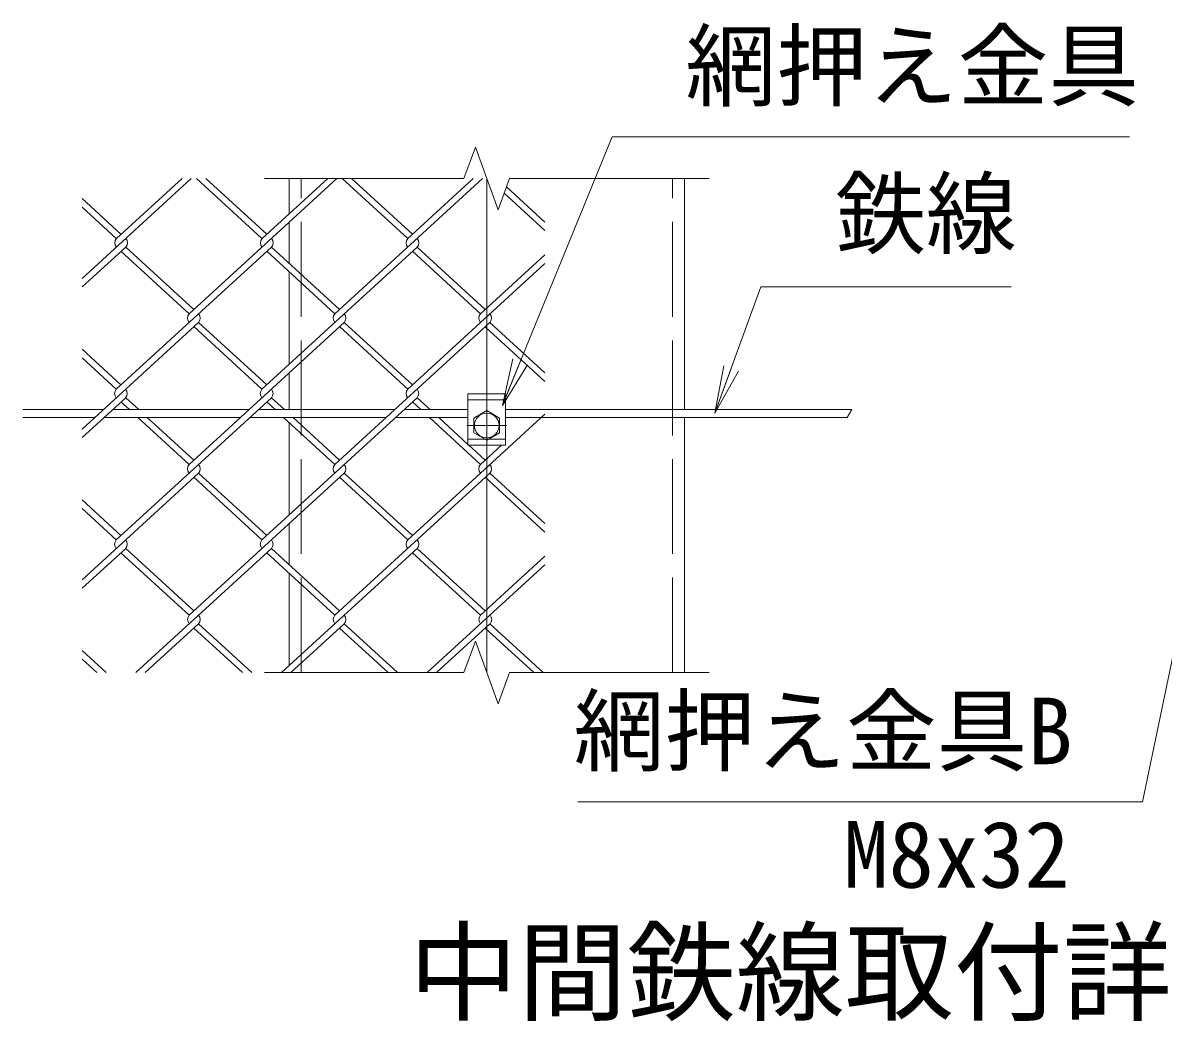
# Model space of a CAD drawing. Units: millimetres, scale not verified. Extents: x -14700 to 14700, y -10395 to 10395.
# Drawn here: x 8571 to 11457, y 3366 to 5891 of the extents above; entities that cross this region are included whole.
import ezdxf
from ezdxf.enums import TextEntityAlignment as Align

# ---------------------------------------------------------------- set-up
doc = ezdxf.new("R2010")
doc.units = ezdxf.units.MM
doc.header["$LTSCALE"] = 40
doc.linetypes.add('DASHED', pattern=[7.5, 6, -1.5])
doc.linetypes.add('USER1', pattern=[50.8, 31.75, -6.35, 6.35, -6.35])
for name, color, linetype, lineweight in [('0-0_D-BMK', 2, 'USER1', 13), ('0-2_D-STR-DIM', 7, 'Continuous', 13), ('0-4_D-STR1', 1, 'Continuous', 18), ('0-5_D-STR3', 3, 'Continuous', 13), ('0-6_0', 7, 'Continuous', 18), ('0-8_D-STR2', 7, 'Continuous', 13), ('0-9_D-TTL-TXT', 7, 'Continuous', 13), ('0-A_D-STR-TXT', 7, 'Continuous', 13)]:
    doc.layers.add(name, color=color, linetype=linetype, lineweight=lineweight)
doc.styles.add('ＭＳ ゴシック', font='')
doc.styles.get('ＭＳ ゴシック').set_extended_font_data('MS Gothic')

# ---------------------------------------------------------------- blocks, each defined once
blk = doc.blocks.new('_Open')
at = {"layer": '0-6_0'}
blk.add_line((-40, 6.67), (0, 0), dxfattribs=at)
blk.add_lwpolyline([(-40, -6.67), (0, 0), (-40, 0)], dxfattribs=at)

msp = doc.modelspace()

# ---------------------------------------------------------------- linework, layer by layer
at = {"layer": '0-0_D-BMK'}
for p, q in [((9744.92, 4247.71), (9744.92, 5497.71)), ((9694.92, 4872.71), (9794.92, 4872.71))]:
    msp.add_line(p, q, dxfattribs=at)
at = {"layer": '0-2_D-STR-DIM'}
for p, q in [((9716.06, 5577), (9687.2, 5497.71)), ((9773.78, 5418.42), (9716.06, 5577)), ((9182.42, 5497.71), (9687.2, 5497.71)), ((9802.63, 5497.71), (9773.78, 5418.42)), ((9802.63, 5497.71), (10307.42, 5497.71)), ((10668.83, 4912.71), (10657.28, 4892.71)), ((9716.06, 4327), (9687.2, 4247.71)), ((9773.78, 4168.42), (9716.06, 4327)), ((9182.42, 4247.71), (9687.2, 4247.71)), ((9802.63, 4247.71), (9773.78, 4168.42)), ((9802.63, 4247.71), (10307.42, 4247.71))]:
    msp.add_line(p, q, dxfattribs=at)
at = {"layer": '0-4_D-STR1'}
for p, q in [((9244.92, 5408.23), (9244.92, 5497.71)), ((10244.92, 4912.71), (10244.92, 5497.71)), ((9244.92, 5282.89), (9244.92, 5387.07)), ((9244.92, 5027.58), (9244.92, 5261.19)), ((9244.92, 4912.71), (9244.92, 5005.87)), ((9244.92, 4646.38), (9244.92, 4880)), ((10244.92, 4247.71), (10244.92, 4892.71)), ((9244.92, 4520.5), (9244.92, 4624.68)), ((9244.92, 4265.18), (9244.92, 4498.8))]:
    msp.add_line(p, q, dxfattribs=at)
at = {"layer": '0-4_D-STR1', "linetype": 'DASHED'}
for p, q in [((9274.92, 4247.71), (9274.92, 5497.71)), ((10214.92, 4247.71), (10214.92, 5497.71))]:
    msp.add_line(p, q, dxfattribs=at)
at = {"layer": '0-5_D-STR3'}
for p, q in [((9792.42, 4952.71), (9697.42, 4952.71)), ((9697.42, 4952.71), (9697.42, 4822.71)), ((9792.42, 4952.71), (9792.42, 4822.71)), ((8571.01, 4912.71), (8774.61, 4912.71)), ((8798.29, 4912.71), (9143.25, 4912.71)), ((9166.93, 4912.71), (9511.89, 4912.71)), ((9535.57, 4912.71), (9697.42, 4912.71)), ((9712.42, 4891.47), (9744.92, 4910.24)), ((9744.92, 4910.24), (9777.42, 4891.47)), ((10668.83, 4912.71), (9792.42, 4912.71)), ((8571.01, 4892.71), (8752.78, 4892.71)), ((8776.47, 4892.71), (9121.42, 4892.71)), ((9145.1, 4892.71), (9490.06, 4892.71)), ((9513.74, 4892.71), (9697.42, 4892.71)), ((9712.42, 4853.94), (9712.42, 4891.47)), ((9777.42, 4891.47), (9777.42, 4853.94)), ((10657.28, 4892.71), (9792.42, 4892.71)), ((9744.92, 4835.18), (9712.42, 4853.94)), ((9777.42, 4853.94), (9744.92, 4835.18)), ((9792.42, 4822.71), (9697.42, 4822.71))]:
    msp.add_line(p, q, dxfattribs=at)
at = {"layer": '0-5_D-STR3', "linetype": 'DASHED'}
for p, q in [((9792.42, 4937.71), (9697.42, 4937.71)), ((9792.42, 4837.71), (9697.42, 4837.71))]:
    msp.add_line(p, q, dxfattribs=at)
at = {"layer": '0-5_D-STR3'}
msp.add_circle((9744.92, 4872.71), 31.25, dxfattribs=at)
at = {"layer": '0-8_D-STR2'}
for p, q in [((8997.02, 5497.71), (8721.01, 5244.79)), ((8973.93, 5497.71), (8807.89, 5345.56)), ((9365.66, 5497.71), (8991.91, 5155.23)), ((9176.23, 5345.83), (9010.49, 5497.71)), ((9188.07, 5356.68), (9034.17, 5497.71)), ((9342.57, 5497.71), (9176.53, 5345.56)), ((9734.3, 5497.71), (9360.55, 5155.23)), ((9544.87, 5345.83), (9379.13, 5497.71)), ((9556.71, 5356.68), (9402.81, 5497.71)), ((9710.61, 5497.71), (9544.87, 5345.83)), ((9892.06, 5365.49), (9788.91, 5460.01)), ((9892.06, 5387.19), (9794.84, 5476.28)), ((8819.44, 5356.68), (8721.01, 5446.87)), ((8807.59, 5345.83), (8721.01, 5425.17)), ((8831.28, 5324.13), (8721.01, 5223.09)), ((9199.92, 5324.13), (8807.59, 4964.64)), ((8991.91, 5155.23), (8819.44, 5313.28)), ((9003.75, 5166.09), (8831.28, 5324.13)), ((9568.55, 5324.13), (9176.23, 4964.64)), ((9360.55, 5155.23), (9188.07, 5313.28)), ((9372.39, 5166.09), (9199.92, 5324.13)), ((9729.19, 5155.23), (9556.71, 5313.28)), ((9741.03, 5166.09), (9568.55, 5324.13)), ((9892.06, 5282.78), (9544.87, 4964.64)), ((9892.06, 5304.48), (9729.19, 5155.23)), ((9015.6, 5133.53), (8721.01, 4863.6)), ((9384.24, 5133.53), (8991.91, 4774.04)), ((9176.23, 4964.64), (9003.75, 5122.68)), ((9188.07, 4975.49), (9015.6, 5133.53)), ((9752.87, 5133.53), (9360.55, 4774.04)), ((9544.87, 4964.64), (9372.39, 5122.68)), ((9556.71, 4975.49), (9384.24, 5133.53)), ((9892.06, 4984.29), (9742.06, 5121.74)), ((9892.06, 5005.99), (9752.87, 5133.53)), ((8819.44, 4975.49), (8721.01, 5065.68)), ((8807.59, 4964.64), (8721.01, 5043.98)), ((8831.28, 4942.93), (8721.01, 4841.89)), ((9199.92, 4942.93), (8807.59, 4583.44)), ((8864.26, 4912.71), (8831.28, 4942.93)), ((9568.55, 4942.93), (9176.23, 4583.44)), ((9232.9, 4912.71), (9199.92, 4942.93)), ((9601.54, 4912.71), (9568.55, 4942.94)), ((8840.58, 4912.71), (8819.44, 4932.08)), ((9209.22, 4912.71), (9188.07, 4932.08)), ((9577.86, 4912.71), (9556.71, 4932.08)), ((8991.91, 4774.04), (8862.41, 4892.71)), ((9003.75, 4784.89), (8886.09, 4892.71)), ((9360.55, 4774.04), (9231.04, 4892.71)), ((9372.39, 4784.89), (9254.73, 4892.71)), ((9892.06, 4901.58), (9544.87, 4583.44)), ((9729.19, 4774.04), (9599.68, 4892.71)), ((9697.42, 4824.85), (9623.37, 4892.71)), ((9741.03, 4784.89), (9699.76, 4822.71)), ((9782.31, 4822.71), (9729.19, 4774.04)), ((9015.6, 4752.34), (8721.01, 4482.4)), ((9384.24, 4752.34), (8991.91, 4392.84)), ((9176.23, 4583.44), (9003.75, 4741.48)), ((9188.07, 4594.29), (9015.6, 4752.34)), ((9752.87, 4752.34), (9360.55, 4392.84)), ((9544.87, 4583.44), (9372.39, 4741.48)), ((9556.71, 4594.29), (9384.24, 4752.34)), ((9892.06, 4603.09), (9741.03, 4741.48)), ((9892.06, 4624.79), (9752.87, 4752.34)), ((8819.44, 4594.29), (8721.01, 4684.48)), ((8807.59, 4583.44), (8721.01, 4662.78)), ((8831.28, 4561.74), (8721.01, 4460.7)), ((9003.75, 4403.69), (8831.28, 4561.74)), ((9199.92, 4561.74), (8857.21, 4247.71)), ((9372.39, 4403.69), (9199.92, 4561.74)), ((9568.55, 4561.74), (9225.85, 4247.71)), ((9741.03, 4403.69), (9568.55, 4561.74)), ((8991.91, 4392.84), (8819.44, 4550.89)), ((9360.55, 4392.84), (9188.07, 4550.89)), ((9729.19, 4392.84), (9556.71, 4550.89)), ((9892.06, 4542.08), (9729.19, 4392.84)), ((9892.06, 4520.38), (9594.49, 4247.71)), ((9015.6, 4371.14), (8880.9, 4247.71)), ((9126.61, 4247.71), (9003.75, 4360.29)), ((9150.3, 4247.71), (9015.6, 4371.14)), ((9384.24, 4371.14), (9249.54, 4247.71)), ((9495.25, 4247.71), (9372.39, 4360.29)), ((9518.93, 4247.71), (9384.24, 4371.14)), ((9752.87, 4371.14), (9618.17, 4247.71)), ((9863.89, 4247.71), (9741.03, 4360.29)), ((9887.57, 4247.71), (9752.87, 4371.14)), ((8781.66, 4247.71), (8721.01, 4303.28)), ((8757.97, 4247.71), (8721.01, 4281.58))]:
    msp.add_line(p, q, dxfattribs=at)
for centre, start, end in [((8819.7, 5334.68), 137.5, 222.5), ((8819.7, 5334.68), 317.5, 42.5), ((9188.34, 5334.68), 137.5, 222.5), ((9188.34, 5334.68), 317.5, 42.5), ((9556.98, 5334.68), 137.5, 222.5), ((9556.98, 5334.68), 317.5, 42.5), ((9003.75, 5144.38), 137.5, 222.5), ((9003.75, 5144.38), 317.5, 42.5), ((9372.39, 5144.38), 137.5, 222.5), ((9372.39, 5144.38), 317.5, 42.5), ((9741.03, 5144.38), 137.5, 222.5), ((9741.03, 5144.38), 317.5, 42.5), ((8819.41, 4953.76), 137.5, 222.5), ((8819.41, 4953.76), 317.5, 42.5), ((9188.04, 4953.76), 137.5, 222.5), ((9188.04, 4953.76), 317.5, 42.5), ((9556.68, 4953.76), 137.5, 222.5), ((9556.68, 4953.76), 317.5, 42.5), ((9003.75, 4763.19), 137.5, 222.5), ((9003.75, 4763.19), 317.5, 42.5), ((9372.39, 4763.19), 137.5, 222.5), ((9372.39, 4763.19), 317.5, 42.5), ((9741.03, 4763.19), 137.5, 222.5), ((9741.03, 4763.19), 317.5, 42.5), ((8819.41, 4572.56), 137.5, 222.5), ((8819.41, 4572.56), 317.5, 42.5), ((9188.04, 4572.56), 137.5, 222.5), ((9188.04, 4572.56), 317.5, 42.5), ((9557.01, 4572.32), 137.5, 222.5), ((9557.01, 4572.32), 317.5, 42.5), ((9004.05, 4381.72), 137.5, 222.5), ((9004.05, 4381.72), 317.5, 42.5), ((9372.69, 4381.72), 137.5, 222.5), ((9372.69, 4381.72), 317.5, 42.5), ((9741.33, 4381.72), 137.5, 222.5), ((9741.33, 4381.72), 317.5, 42.5)]:
    msp.add_arc(centre, 16.06, start, end, dxfattribs=at)
at = {"layer": '0-A_D-STR-TXT'}
for points in [[(11371.52, 5602.78), (10062.45, 5602.78), (9785.18, 4924.78)], [(11071.62, 5223.73), (10438.57, 5223.73), (10323.03, 4906.06)], [(9975.66, 3920.38), (11403.76, 3920.38), (11596.25, 4842.23)]]:
    msp.add_lwpolyline(points, dxfattribs=at)

# ---------------------------------------------------------------- block references
at = {"layer": '0-A_D-STR-TXT', "xscale": 3, "yscale": 3}
for p, rotation in [((9784.42, 4922.93), 247.75749), ((10322.35, 4904.18), 250.01342)]:
    msp.add_blockref('_Open', p, dxfattribs=dict(at, rotation=rotation))

# ---------------------------------------------------------------- texts
at = {"layer": '0-9_D-TTL-TXT', "style": 'ＭＳ ゴシック'}
msp.add_text('中間鉄線取付詳細', height=202.1, dxfattribs=at).set_placement((9548.27, 3327.94), align=Align.BOTTOM_LEFT)
at = {"layer": '0-A_D-STR-TXT', "style": 'ＭＳ ゴシック'}
for s, p in [('網押え金具', (10247.79, 5647.72)), ('鉄線', (10626.57, 5274)), ('網押え金具B', (9965, 3965.32)), ('M8x32', (10647.23, 3652.96))]:
    msp.add_text(s, height=168.3, dxfattribs=at).set_placement(p, align=Align.BOTTOM_LEFT)

doc.saveas('drawing.dxf')
